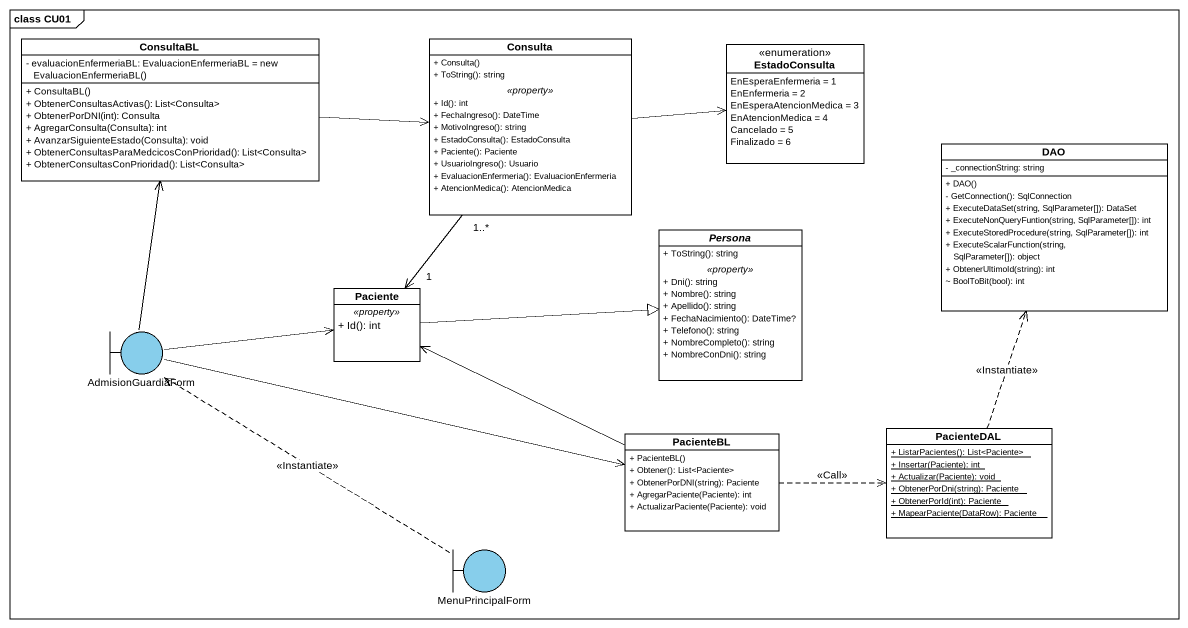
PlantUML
@startuml
mainframe class CU01
allowmixing
hide circle
hide empty members
skinparam classAttributeIconSize 0
class ConsultaBL {
  {field} - evaluacionEnfermeriaBL: EvaluacionEnfermeriaBL = new EvaluacionEnfermeriaBL()
  + ConsultaBL()
  + ObtenerConsultasActivas(): List<Consulta>
  + ObtenerPorDNI(int): Consulta
  + AgregarConsulta(Consulta): int
  + AvanzarSiguienteEstado(Consulta): void
  + ObtenerConsultasParaMedcicosConPrioridad(): List<Consulta>
  + ObtenerConsultasConPrioridad(): List<Consulta>
}
class Consulta {
  + Consulta()
  + ToString(): string
  .. <<property>> ..
  + Id(): int
  + FechaIngreso(): DateTime
  + MotivoIngreso(): string
  + EstadoConsulta(): EstadoConsulta
  + Paciente(): Paciente
  + UsuarioIngreso(): Usuario
  + EvaluacionEnfermeria(): EvaluacionEnfermeria
  + AtencionMedica(): AtencionMedica
}
enum EstadoConsulta {
  EnEsperaEnfermeria = 1
  EnEnfermeria = 2
  EnEsperaAtencionMedica = 3
  EnAtencionMedica = 4
  Cancelado = 5
  Finalizado = 6
}
class DAO {
  - _connectionString: string
  + DAO()
  - GetConnection(): SqlConnection
  + ExecuteDataSet(string, SqlParameter[]): DataSet
  + ExecuteNonQueryFuntion(string, SqlParameter[]): int
  + ExecuteStoredProcedure(string, SqlParameter[]): int
  + ExecuteScalarFunction(string, SqlParameter[]): object
  + ObtenerUltimoId(string): int
  ~ BoolToBit(bool): int
}
abstract class Persona {
  + ToString(): string
  .. <<property>> ..
  + Dni(): string
  + Nombre(): string
  + Apellido(): string
  + FechaNacimiento(): DateTime?
  + Telefono(): string
  + NombreCompleto(): string
  + NombreConDni(): string
}
class Paciente {
  .. <<property>> ..
  + Id(): int
}
boundary AdmisionGuardiaForm #87CEEB
class PacienteBL {
  + PacienteBL()
  + Obtener(): List<Paciente>
  + ObtenerPorDNI(string): Paciente
  + AgregarPaciente(Paciente): int
  + ActualizarPaciente(Paciente): void
}
class PacienteDAL {
  {static} + ListarPacientes(): List<Paciente>
  {static} + Insertar(Paciente): int
  {static} + Actualizar(Paciente): void
  {static} + ObtenerPorDni(string): Paciente
  {static} + ObtenerPorId(int): Paciente
  {static} + MapearPaciente(DataRow): Paciente
}
boundary MenuPrincipalForm #87CEEB
ConsultaBL -right-> Consulta
Consulta -right-> EstadoConsulta
Paciente "1" <-up- "1..*" Consulta
Paciente -right-|> Persona
AdmisionGuardiaForm -up-> ConsultaBL
AdmisionGuardiaForm -right-> Paciente
AdmisionGuardiaForm -right-> PacienteBL
PacienteBL -left-> Paciente
PacienteBL .right.> PacienteDAL : <<Call>>
PacienteDAL .up.> DAO : <<Instantiate>>
MenuPrincipalForm .up.> AdmisionGuardiaForm : <<Instantiate>>
@enduml
